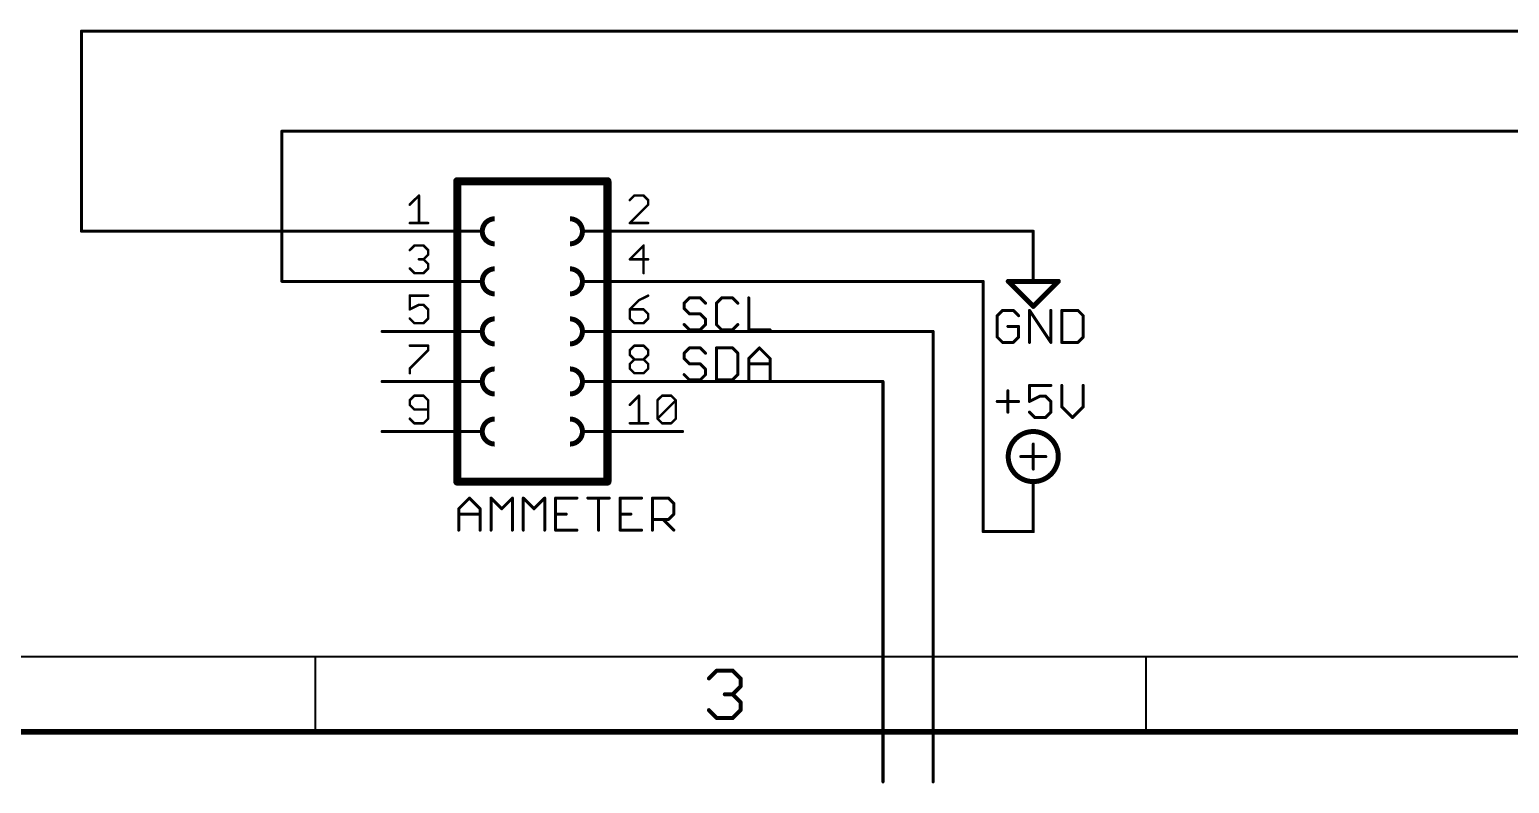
# Model space of a CAD drawing. Extents: x -44 to 217, y -56 to 126.
# Drawn here: x 30.4 to 105.4, y -56 to -17.7 of the extents above; entities that cross this region are included whole.
import ezdxf

# ---------------------------------------------------------------- set-up
doc = ezdxf.new("R2010")
doc.units = 0
for name, color, linetype in [('91', 94, 'CONTINUOUS'), ('94', 14, 'CONTINUOUS'), ('95', 251, 'CONTINUOUS'), ('96', 251, 'CONTINUOUS')]:
    doc.layers.add(name, color=color, linetype=linetype)

msp = doc.modelspace()

# ---------------------------------------------------------------- linework, layer by layer
at = {"layer": '91', "const_width": 0.1524}
for points in [[(205.74, -17.78), (33.02, -17.78)], [(33.02, -17.78), (33.02, -27.94)], [(172.72, -22.86), (43.18, -22.86)], [(43.18, -22.86), (43.18, -30.48)], [(33.02, -27.94), (48.26, -27.94)], [(63.5, -27.94), (81.28, -27.94)], [(43.18, -30.48), (48.26, -30.48)], [(63.5, -30.48), (78.74, -30.48)], [(78.74, -30.48), (78.74, -35.56)], [(63.5, -33.02), (76.2, -33.02)], [(76.2, -33.02), (76.2, -55.88)], [(63.5, -35.56), (73.66, -35.56)], [(73.66, -35.56), (73.66, -38.1)], [(78.74, -35.56), (78.74, -38.1)], [(73.66, -38.1), (73.66, -40.64)], [(78.74, -38.1), (78.74, -43.18)], [(73.66, -40.64), (73.66, -55.88)], [(78.74, -43.18), (81.28, -43.18)]]:
    msp.add_lwpolyline(points, dxfattribs=at)
at = {"layer": '91', "const_width": 0.0762}
for points in [[(33.02, -17.7419, 1), (33.02, -17.8181)], [(33.0581, -17.78, 1), (32.9819, -17.78)], [(43.18, -22.8219, 1), (43.18, -22.8981)], [(43.2181, -22.86, 1), (43.1419, -22.86)], [(33.02, -27.9019, 1), (33.02, -27.9781)], [(32.9819, -27.94, 1), (33.0581, -27.94)], [(48.26, -27.9781, 1), (48.26, -27.9019)], [(63.5, -27.9019, 1), (63.5, -27.9781)], [(81.28, -27.9781, 1), (81.28, -27.9019)], [(43.18, -30.4419, 1), (43.18, -30.5181)], [(43.1419, -30.48, 1), (43.2181, -30.48)], [(48.26, -30.5181, 1), (48.26, -30.4419)], [(63.5, -30.4419, 1), (63.5, -30.5181)], [(78.7781, -30.48, 1), (78.7019, -30.48)], [(78.74, -30.5181, 1), (78.74, -30.4419)], [(63.5, -32.9819, 1), (63.5, -33.0581)], [(76.2381, -33.02, 1), (76.1619, -33.02)], [(76.2, -33.0581, 1), (76.2, -32.9819)], [(63.5, -35.5219, 1), (63.5, -35.5981)], [(73.6981, -35.56, 1), (73.6219, -35.56)], [(73.66, -35.5981, 1), (73.66, -35.5219)], [(78.7781, -35.56, 1), (78.7019, -35.56)], [(78.7019, -35.56, 1), (78.7781, -35.56)], [(73.6981, -38.1, 1), (73.6219, -38.1)], [(73.6219, -38.1, 1), (73.6981, -38.1)], [(78.7781, -38.1, 1), (78.7019, -38.1)], [(78.7019, -38.1, 1), (78.7781, -38.1)], [(73.6981, -40.64, 1), (73.6219, -40.64)], [(73.6219, -40.64, 1), (73.6981, -40.64)], [(78.74, -43.1419, 1), (78.74, -43.2181)], [(78.7019, -43.18, 1), (78.7781, -43.18)], [(81.28, -43.2181, 1), (81.28, -43.1419)], [(73.6219, -55.88, 1), (73.6981, -55.88)], [(76.1619, -55.88, 1), (76.2381, -55.88)]]:
    msp.add_lwpolyline(points, format="xyb", dxfattribs=at)
at = {"layer": '94'}
for points, const_width in [([(59.69, -25.4), (52.07, -25.4)], 0.4064), ([(52.07, -40.64), (52.07, -25.4)], 0.4064), ([(59.69, -25.4), (59.69, -40.64)], 0.4064), ([(48.26, -27.94), (53.34, -27.94)], 0.1524), ([(63.5, -27.94), (58.42, -27.94)], 0.1524), ([(81.28, -27.94), (81.28, -30.48)], 0.1524), ([(48.26, -30.48), (53.34, -30.48)], 0.1524), ([(63.5, -30.48), (58.42, -30.48)], 0.1524), ([(80.01, -30.48), (82.55, -30.48)], 0.254), ([(81.28, -31.75), (80.01, -30.48)], 0.254), ([(82.55, -30.48), (81.28, -31.75)], 0.254), ([(48.26, -33.02), (53.34, -33.02)], 0.1524), ([(63.5, -33.02), (58.42, -33.02)], 0.1524), ([(48.26, -35.56), (53.34, -35.56)], 0.1524), ([(63.5, -35.56), (58.42, -35.56)], 0.1524), ([(48.26, -38.1), (53.34, -38.1)], 0.1524), ([(63.5, -38.1), (58.42, -38.1)], 0.1524), ([(81.28, -40.005), (81.28, -38.735)], 0.1524), ([(80.645, -39.37), (81.915, -39.37)], 0.1524), ([(52.07, -40.64), (59.69, -40.64)], 0.4064), ([(81.28, -43.18), (81.28, -40.64)], 0.1524), ([(-39.37, -49.53), (213.36, -49.53)], 0.1), ([(44.8733, -53.34), (44.8733, -49.53)], 0.1), ([(86.995, -53.34), (86.995, -49.53)], 0.1), ([(64.8341, -50.631), (65.2356, -50.2295)], 0.2032), ([(65.2356, -50.2295), (66.0386, -50.2295)], 0.2032), ([(66.0386, -50.2295), (66.44, -50.631)], 0.2032), ([(66.44, -51.0325), (66.0386, -51.434)], 0.2032), ([(66.44, -50.631), (66.44, -51.0325)], 0.2032), ([(66.0386, -51.434), (65.6371, -51.434)], 0.2032), ([(66.0386, -51.434), (66.44, -51.8355)], 0.2032), ([(66.44, -51.8355), (66.44, -52.2369)], 0.2032), ([(65.2356, -52.6384), (64.8341, -52.2369)], 0.2032), ([(66.44, -52.2369), (66.0386, -52.6384)], 0.2032), ([(-43.18, -53.34), (217.17, -53.34)], 0.3), ([(66.0386, -52.6384), (65.2356, -52.6384)], 0.2032)]:
    msp.add_lwpolyline(points, dxfattribs=dict(at, const_width=const_width))
for points, const_width in [([(52.07, -25.2984, 1), (52.07, -25.5016)], 0.2032), ([(52.1716, -25.4, 1), (51.9684, -25.4)], 0.2032), ([(59.7916, -25.4, 1), (59.5884, -25.4)], 0.2032), ([(59.69, -25.5016, 1), (59.69, -25.2984)], 0.2032), ([(53.975, -27.305, 1), (53.975, -28.575)], 0.254), ([(57.785, -28.575, 1), (57.785, -27.305)], 0.254), ([(48.26, -27.9019, 1), (48.26, -27.9781)], 0.0762), ([(53.34, -27.9781, 1), (53.34, -27.9019)], 0.0762), ([(58.42, -27.9019, 1), (58.42, -27.9781)], 0.0762), ([(63.5, -27.9781, 1), (63.5, -27.9019)], 0.0762), ([(81.3181, -27.94, 1), (81.2419, -27.94)], 0.0762), ([(53.975, -29.845, 1), (53.975, -31.115)], 0.254), ([(57.785, -31.115, 1), (57.785, -29.845)], 0.254), ([(48.26, -30.4419, 1), (48.26, -30.5181)], 0.0762), ([(53.34, -30.5181, 1), (53.34, -30.4419)], 0.0762), ([(58.42, -30.4419, 1), (58.42, -30.5181)], 0.0762), ([(63.5, -30.5181, 1), (63.5, -30.4419)], 0.0762), ([(80.01, -30.4165, 1), (80.01, -30.5435)], 0.127), ([(80.0549, -30.4351, 1), (79.9651, -30.5249)], 0.127), ([(81.2419, -30.48, 1), (81.3181, -30.48)], 0.0762), ([(82.5949, -30.5249, 1), (82.5051, -30.4351)], 0.127), ([(82.55, -30.5435, 1), (82.55, -30.4165)], 0.127), ([(53.975, -32.385, 1), (53.975, -33.655)], 0.254), ([(57.785, -33.655, 1), (57.785, -32.385)], 0.254), ([(81.2351, -31.7051, 1), (81.3249, -31.7949)], 0.127), ([(81.2351, -31.7949, 1), (81.3249, -31.7051)], 0.127), ([(48.26, -32.9819, 1), (48.26, -33.0581)], 0.0762), ([(53.34, -33.0581, 1), (53.34, -32.9819)], 0.0762), ([(58.42, -32.9819, 1), (58.42, -33.0581)], 0.0762), ([(63.5, -33.0581, 1), (63.5, -32.9819)], 0.0762), ([(53.975, -34.925, 1), (53.975, -36.195)], 0.254), ([(57.785, -36.195, 1), (57.785, -34.925)], 0.254), ([(48.26, -35.5219, 1), (48.26, -35.5981)], 0.0762), ([(53.34, -35.5981, 1), (53.34, -35.5219)], 0.0762), ([(58.42, -35.5219, 1), (58.42, -35.5981)], 0.0762), ([(63.5, -35.5981, 1), (63.5, -35.5219)], 0.0762), ([(53.975, -37.465, 1), (53.975, -38.735)], 0.254), ([(57.785, -38.735, 1), (57.785, -37.465)], 0.254), ([(48.26, -38.0619, 1), (48.26, -38.1381)], 0.0762), ([(53.34, -38.1381, 1), (53.34, -38.0619)], 0.0762), ([(58.42, -38.0619, 1), (58.42, -38.1381)], 0.0762), ([(63.5, -38.1381, 1), (63.5, -38.0619)], 0.0762), ([(81.28, -40.64, 1), (81.28, -38.1, 1), (81.28, -40.64)], 0.254), ([(81.3181, -38.735, 1), (81.2419, -38.735)], 0.0762), ([(80.645, -39.3319, 1), (80.645, -39.4081)], 0.0762), ([(81.915, -39.4081, 1), (81.915, -39.3319)], 0.0762), ([(52.07, -40.5384, 1), (52.07, -40.7416)], 0.2032), ([(59.69, -40.7416, 1), (59.69, -40.5384)], 0.2032), ([(81.2419, -40.005, 1), (81.3181, -40.005)], 0.0762), ([(51.9684, -40.64, 1), (52.1716, -40.64)], 0.2032), ([(59.5884, -40.64, 1), (59.7916, -40.64)], 0.2032), ([(81.3181, -40.64, 1), (81.2419, -40.64)], 0.0762), ([(81.2419, -43.18, 1), (81.3181, -43.18)], 0.0762), ([(44.8983, -49.53, 1), (44.8483, -49.53)], 0.05), ([(87.02, -49.53, 1), (86.97, -49.53)], 0.05), ([(65.2356, -50.1787, 1), (65.2356, -50.2803)], 0.1016), ([(65.2715, -50.2655, 1), (65.1997, -50.1936)], 0.1016), ([(66.0745, -50.1936, 1), (66.0026, -50.2655)], 0.1016), ([(66.0386, -50.2803, 1), (66.0386, -50.1787)], 0.1016), ([(64.7982, -50.5951, 1), (64.8701, -50.6669)], 0.1016), ([(66.4908, -50.631, 1), (66.3892, -50.631)], 0.1016), ([(66.3892, -51.0325, 1), (66.4908, -51.0325)], 0.1016), ([(66.4041, -50.6669, 1), (66.476, -50.5951)], 0.1016), ([(66.476, -51.0684, 1), (66.4041, -50.9966)], 0.1016), ([(65.6371, -51.3832, 1), (65.6371, -51.4848)], 0.1016), ([(66.0745, -51.3981, 1), (66.0026, -51.4699)], 0.1016), ([(66.0026, -51.3981, 1), (66.0745, -51.4699)], 0.1016), ([(66.0386, -51.4848, 1), (66.0386, -51.3832)], 0.1016), ([(66.4908, -51.8355, 1), (66.3892, -51.8355)], 0.1016), ([(66.4041, -51.8714, 1), (66.476, -51.7995)], 0.1016), ([(64.8701, -52.201, 1), (64.7982, -52.2728)], 0.1016), ([(66.3892, -52.2369, 1), (66.4908, -52.2369)], 0.1016), ([(66.476, -52.2728, 1), (66.4041, -52.201)], 0.1016), ([(65.2356, -52.5876, 1), (65.2356, -52.6892)], 0.1016), ([(65.1997, -52.6743, 1), (65.2715, -52.6025)], 0.1016), ([(66.0026, -52.6025, 1), (66.0745, -52.6743)], 0.1016), ([(66.0386, -52.6892, 1), (66.0386, -52.5876)], 0.1016), ([(44.8483, -53.34, 1), (44.8983, -53.34)], 0.05), ([(86.97, -53.34, 1), (87.02, -53.34)], 0.05)]:
    msp.add_lwpolyline(points, format="xyb", dxfattribs=dict(at, const_width=const_width))
at = {"layer": '95'}
for points, const_width in [([(49.6634, -26.5888), (50.1295, -26.1227)], 0.127), ([(50.1295, -26.1227), (50.1295, -27.5209)], 0.127), ([(61.0533, -26.1227), (60.8203, -26.3557)], 0.127), ([(61.5194, -26.1227), (61.0533, -26.1227)], 0.127), ([(61.7524, -26.3557), (61.5194, -26.1227)], 0.127), ([(60.8203, -27.5209), (61.7524, -26.5888)], 0.127), ([(61.7524, -26.5888), (61.7524, -26.3557)], 0.127), ([(49.6634, -27.5209), (50.5956, -27.5209)], 0.127), ([(61.7524, -27.5209), (60.8203, -27.5209)], 0.127), ([(49.6634, -28.8957), (49.8965, -28.6627)], 0.127), ([(49.8965, -28.6627), (50.3625, -28.6627)], 0.127), ([(50.3625, -28.6627), (50.5956, -28.8957)], 0.127), ([(50.5956, -29.1288), (50.3625, -29.3618)], 0.127), ([(50.5956, -28.8957), (50.5956, -29.1288)], 0.127), ([(61.5194, -28.6627), (60.8203, -29.3618)], 0.127), ([(61.5194, -30.0609), (61.5194, -28.6627)], 0.127), ([(49.8965, -30.0609), (49.6634, -29.8279)], 0.127), ([(50.3625, -30.0609), (49.8965, -30.0609)], 0.127), ([(50.3625, -29.3618), (50.1295, -29.3618)], 0.127), ([(50.3625, -29.3618), (50.5956, -29.5948)], 0.127), ([(50.5956, -29.8279), (50.3625, -30.0609)], 0.127), ([(50.5956, -29.5948), (50.5956, -29.8279)], 0.127), ([(60.8203, -29.3618), (61.7524, -29.3618)], 0.127), ([(50.5956, -31.2027), (49.6634, -31.2027)], 0.127), ([(49.6634, -31.2027), (49.6634, -31.9018)], 0.127), ([(61.2864, -31.4357), (60.8203, -31.9018)], 0.127), ([(61.7524, -31.2027), (61.2864, -31.4357)], 0.127), ([(63.8474, -31.3168), (63.5762, -31.588)], 0.1524), ([(63.5762, -31.588), (63.5762, -31.8591)], 0.1524), ([(64.3897, -31.3168), (63.8474, -31.3168)], 0.1524), ([(64.6609, -31.588), (64.3897, -31.3168)], 0.1524), ([(65.4845, -31.3168), (65.2134, -31.588)], 0.1524), ([(65.2134, -31.588), (65.2134, -32.6726)], 0.1524), ([(66.0269, -31.3168), (65.4845, -31.3168)], 0.1524), ([(66.298, -31.588), (66.0269, -31.3168)], 0.1524), ([(66.8505, -31.3168), (66.8505, -32.9438)], 0.1524), ([(49.6634, -31.9018), (50.1295, -31.6688)], 0.127), ([(50.1295, -31.6688), (50.3625, -31.6688)], 0.127), ([(50.3625, -31.6688), (50.5956, -31.9018)], 0.127), ([(50.5956, -31.9018), (50.5956, -32.3679)], 0.127), ([(60.8203, -31.9018), (60.8203, -32.3679)], 0.127), ([(61.5194, -31.9018), (60.8203, -31.9018)], 0.127), ([(61.7524, -32.1348), (61.5194, -31.9018)], 0.127), ([(61.7524, -32.3679), (61.7524, -32.1348)], 0.127), ([(63.5762, -31.8591), (63.8474, -32.1303)], 0.1524), ([(63.8474, -32.1303), (64.3897, -32.1303)], 0.1524), ([(64.3897, -32.1303), (64.6609, -32.4015)], 0.1524), ([(49.8965, -32.6009), (49.6634, -32.3679)], 0.127), ([(50.3625, -32.6009), (49.8965, -32.6009)], 0.127), ([(50.5956, -32.3679), (50.3625, -32.6009)], 0.127), ([(60.8203, -32.3679), (61.0533, -32.6009)], 0.127), ([(61.0533, -32.6009), (61.5194, -32.6009)], 0.127), ([(61.5194, -32.6009), (61.7524, -32.3679)], 0.127), ([(63.8474, -32.9438), (63.5762, -32.6726)], 0.1524), ([(64.3897, -32.9438), (63.8474, -32.9438)], 0.1524), ([(64.6609, -32.6726), (64.3897, -32.9438)], 0.1524), ([(64.6609, -32.4015), (64.6609, -32.6726)], 0.1524), ([(65.2134, -32.6726), (65.4845, -32.9438)], 0.1524), ([(65.4845, -32.9438), (66.0269, -32.9438)], 0.1524), ([(66.0269, -32.9438), (66.298, -32.6726)], 0.1524), ([(66.8505, -32.9438), (67.9352, -32.9438)], 0.1524), ([(49.6634, -33.7427), (50.5956, -33.7427)], 0.127), ([(50.5956, -33.7427), (50.5956, -33.9757)], 0.127), ([(60.8203, -33.9757), (61.0533, -33.7427)], 0.127), ([(61.0533, -33.7427), (61.5194, -33.7427)], 0.127), ([(61.5194, -33.7427), (61.7524, -33.9757)], 0.127), ([(50.5956, -33.9757), (49.6634, -34.9079)], 0.127), ([(60.8203, -34.2088), (60.8203, -33.9757)], 0.127), ([(61.0533, -34.4418), (60.8203, -34.2088)], 0.127), ([(60.8203, -34.6748), (61.0533, -34.4418)], 0.127), ([(61.0533, -34.4418), (61.5194, -34.4418)], 0.127), ([(61.7524, -34.2088), (61.5194, -34.4418)], 0.127), ([(61.5194, -34.4418), (61.7524, -34.6748)], 0.127), ([(61.7524, -33.9757), (61.7524, -34.2088)], 0.127), ([(63.8474, -33.8568), (63.5762, -34.128)], 0.1524), ([(63.5762, -34.128), (63.5762, -34.3991)], 0.1524), ([(63.5762, -34.3991), (63.8474, -34.6703)], 0.1524), ([(64.3897, -33.8568), (63.8474, -33.8568)], 0.1524), ([(64.6609, -34.128), (64.3897, -33.8568)], 0.1524), ([(65.2134, -33.8568), (65.2134, -35.4838)], 0.1524), ([(66.0269, -33.8568), (65.2134, -33.8568)], 0.1524), ([(66.298, -34.128), (66.0269, -33.8568)], 0.1524), ([(66.298, -35.2126), (66.298, -34.128)], 0.1524), ([(66.8505, -34.3991), (67.3928, -33.8568)], 0.1524), ([(66.8505, -35.4838), (66.8505, -34.3991)], 0.1524), ([(67.3928, -33.8568), (67.9352, -34.3991)], 0.1524), ([(67.9352, -34.3991), (67.9352, -35.4838)], 0.1524), ([(49.6634, -34.9079), (49.6634, -35.1409)], 0.127), ([(60.8203, -34.9079), (60.8203, -34.6748)], 0.127), ([(61.0533, -35.1409), (60.8203, -34.9079)], 0.127), ([(61.5194, -35.1409), (61.0533, -35.1409)], 0.127), ([(61.7524, -34.9079), (61.5194, -35.1409)], 0.127), ([(61.7524, -34.6748), (61.7524, -34.9079)], 0.127), ([(63.8474, -35.4838), (63.5762, -35.2126)], 0.1524), ([(63.8474, -34.6703), (64.3897, -34.6703)], 0.1524), ([(64.3897, -34.6703), (64.6609, -34.9415)], 0.1524), ([(64.6609, -35.2126), (64.3897, -35.4838)], 0.1524), ([(64.6609, -34.9415), (64.6609, -35.2126)], 0.1524), ([(66.0269, -35.4838), (66.298, -35.2126)], 0.1524), ([(66.8505, -34.6703), (67.9352, -34.6703)], 0.1524), ([(64.3897, -35.4838), (63.8474, -35.4838)], 0.1524), ([(65.2134, -35.4838), (66.0269, -35.4838)], 0.1524), ([(49.8965, -36.2827), (49.6634, -36.5157)], 0.127), ([(49.6634, -36.5157), (49.6634, -36.7488)], 0.127), ([(49.6634, -36.7488), (49.8965, -36.9818)], 0.127), ([(50.3625, -36.2827), (49.8965, -36.2827)], 0.127), ([(50.5956, -36.5157), (50.3625, -36.2827)], 0.127), ([(50.5956, -37.4479), (50.5956, -36.5157)], 0.127), ([(60.8203, -36.7488), (61.2864, -36.2827)], 0.127), ([(61.2864, -36.2827), (61.2864, -37.6809)], 0.127), ([(62.2236, -36.5157), (62.4566, -36.2827)], 0.127), ([(62.2236, -37.4479), (62.2236, -36.5157)], 0.127), ([(62.2236, -37.4479), (63.1557, -36.5157)], 0.127), ([(62.4566, -36.2827), (62.9227, -36.2827)], 0.127), ([(62.9227, -36.2827), (63.1557, -36.5157)], 0.127), ([(63.1557, -36.5157), (63.1557, -37.4479)], 0.127), ([(49.6634, -37.4479), (49.8965, -37.6809)], 0.127), ([(49.8965, -36.9818), (50.5956, -36.9818)], 0.127), ([(50.3625, -37.6809), (50.5956, -37.4479)], 0.127), ([(62.4566, -37.6809), (62.2236, -37.4479)], 0.127), ([(63.1557, -37.4479), (62.9227, -37.6809)], 0.127), ([(49.8965, -37.6809), (50.3625, -37.6809)], 0.127), ([(60.8203, -37.6809), (61.7524, -37.6809)], 0.127), ([(62.9227, -37.6809), (62.4566, -37.6809)], 0.127), ([(52.1462, -42.0191), (52.6885, -41.4768)], 0.1524), ([(52.1462, -43.1038), (52.1462, -42.0191)], 0.1524), ([(52.6885, -41.4768), (53.2309, -42.0191)], 0.1524), ([(53.2309, -42.0191), (53.2309, -43.1038)], 0.1524), ([(53.7834, -43.1038), (53.7834, -41.4768)], 0.1524), ([(53.7834, -41.4768), (54.3257, -42.0191)], 0.1524), ([(54.3257, -42.0191), (54.868, -41.4768)], 0.1524), ([(54.868, -41.4768), (54.868, -43.1038)], 0.1524), ([(55.4205, -43.1038), (55.4205, -41.4768)], 0.1524), ([(55.4205, -41.4768), (55.9628, -42.0191)], 0.1524), ([(55.9628, -42.0191), (56.5052, -41.4768)], 0.1524), ([(56.5052, -41.4768), (56.5052, -43.1038)], 0.1524), ([(58.1423, -41.4768), (57.0577, -41.4768)], 0.1524), ([(57.0577, -41.4768), (57.0577, -43.1038)], 0.1524), ([(58.6948, -41.4768), (59.7795, -41.4768)], 0.1524), ([(59.2372, -43.1038), (59.2372, -41.4768)], 0.1524), ([(61.4166, -41.4768), (60.332, -41.4768)], 0.1524), ([(60.332, -41.4768), (60.332, -43.1038)], 0.1524), ([(61.9691, -43.1038), (61.9691, -41.4768)], 0.1524), ([(61.9691, -41.4768), (62.7826, -41.4768)], 0.1524), ([(62.7826, -41.4768), (63.0538, -41.748)], 0.1524), ([(63.0538, -41.748), (63.0538, -42.2903)], 0.1524), ([(52.1462, -42.2903), (53.2309, -42.2903)], 0.1524), ([(57.0577, -42.2903), (57.6, -42.2903)], 0.1524), ([(60.332, -42.2903), (60.8743, -42.2903)], 0.1524), ([(62.7826, -42.5615), (61.9691, -42.5615)], 0.1524), ([(62.5115, -42.5615), (63.0538, -43.1038)], 0.1524), ([(63.0538, -42.2903), (62.7826, -42.5615)], 0.1524), ([(57.0577, -43.1038), (58.1423, -43.1038)], 0.1524), ([(60.332, -43.1038), (61.4166, -43.1038)], 0.1524)]:
    msp.add_lwpolyline(points, dxfattribs=dict(at, const_width=const_width))
for points, const_width in [([(50.1612, -26.1227, 1), (50.0977, -26.1227)], 0.0635), ([(50.1519, -26.1452, 1), (50.107, -26.1003)], 0.0635), ([(61.0533, -26.091, 1), (61.0533, -26.1545)], 0.0635), ([(61.0758, -26.1452, 1), (61.0309, -26.1003)], 0.0635), ([(61.5418, -26.1003, 1), (61.4969, -26.1452)], 0.0635), ([(61.5194, -26.1545, 1), (61.5194, -26.091)], 0.0635), ([(49.641, -26.5663, 1), (49.6859, -26.6112)], 0.0635), ([(60.7978, -26.3333, 1), (60.8428, -26.3782)], 0.0635), ([(61.7842, -26.3557, 1), (61.7207, -26.3557)], 0.0635), ([(61.7207, -26.5888, 1), (61.7842, -26.5888)], 0.0635), ([(61.73, -26.3782, 1), (61.7749, -26.3333)], 0.0635), ([(61.7749, -26.6112, 1), (61.73, -26.5663)], 0.0635), ([(49.6634, -27.4892, 1), (49.6634, -27.5526)], 0.0635), ([(50.0977, -27.5209, 1), (50.1612, -27.5209)], 0.0635), ([(50.5956, -27.5526, 1), (50.5956, -27.4892)], 0.0635), ([(60.7978, -27.4984, 1), (60.8428, -27.5434)], 0.0635), ([(60.8203, -27.4892, 1), (60.8203, -27.5526)], 0.0635), ([(61.7524, -27.5526, 1), (61.7524, -27.4892)], 0.0635), ([(49.641, -28.8733, 1), (49.6859, -28.9182)], 0.0635), ([(49.8965, -28.631, 1), (49.8965, -28.6945)], 0.0635), ([(49.9189, -28.6852, 1), (49.874, -28.6403)], 0.0635), ([(50.385, -28.6403, 1), (50.3401, -28.6852)], 0.0635), ([(50.3625, -28.6945, 1), (50.3625, -28.631)], 0.0635), ([(50.6273, -28.8957, 1), (50.5638, -28.8957)], 0.0635), ([(50.5638, -29.1288, 1), (50.6273, -29.1288)], 0.0635), ([(50.5731, -28.9182, 1), (50.618, -28.8733)], 0.0635), ([(50.618, -29.1512, 1), (50.5731, -29.1063)], 0.0635), ([(61.5511, -28.6627, 1), (61.4876, -28.6627)], 0.0635), ([(61.5418, -28.6852, 1), (61.4969, -28.6403)], 0.0635), ([(49.6859, -29.8054, 1), (49.641, -29.8503)], 0.0635), ([(49.8965, -30.0292, 1), (49.8965, -30.0926)], 0.0635), ([(49.874, -30.0834, 1), (49.9189, -30.0384)], 0.0635), ([(50.1295, -29.3301, 1), (50.1295, -29.3936)], 0.0635), ([(50.3401, -30.0384, 1), (50.385, -30.0834)], 0.0635), ([(50.385, -29.3394, 1), (50.3401, -29.3843)], 0.0635), ([(50.3401, -29.3394, 1), (50.385, -29.3843)], 0.0635), ([(50.3625, -29.3936, 1), (50.3625, -29.3301)], 0.0635), ([(50.3625, -30.0926, 1), (50.3625, -30.0292)], 0.0635), ([(50.6273, -29.5948, 1), (50.5638, -29.5948)], 0.0635), ([(50.5638, -29.8279, 1), (50.6273, -29.8279)], 0.0635), ([(50.5731, -29.6173, 1), (50.618, -29.5724)], 0.0635), ([(50.618, -29.8503, 1), (50.5731, -29.8054)], 0.0635), ([(60.8203, -29.3301, 1), (60.8203, -29.3936)], 0.0635), ([(60.7978, -29.3394, 1), (60.8428, -29.3843)], 0.0635), ([(61.7524, -29.3936, 1), (61.7524, -29.3301)], 0.0635), ([(61.4876, -30.0609, 1), (61.5511, -30.0609)], 0.0635), ([(49.6952, -31.2027, 1), (49.6317, -31.2027)], 0.0635), ([(49.6634, -31.171, 1), (49.6634, -31.2345)], 0.0635), ([(50.5956, -31.2345, 1), (50.5956, -31.171)], 0.0635), ([(61.2722, -31.4073, 1), (61.3006, -31.4641)], 0.0635), ([(61.3088, -31.4582, 1), (61.2639, -31.4133)], 0.0635), ([(61.7666, -31.2311, 1), (61.7382, -31.1743)], 0.0635), ([(63.6143, -31.588, 1), (63.5381, -31.588)], 0.0762), ([(63.8474, -31.2787, 1), (63.8474, -31.3549)], 0.0762), ([(63.8743, -31.3438, 1), (63.8204, -31.2899)], 0.0762), ([(64.4166, -31.2899, 1), (64.3628, -31.3438)], 0.0762), ([(64.3897, -31.3549, 1), (64.3897, -31.2787)], 0.0762), ([(65.2515, -31.588, 1), (65.1753, -31.588)], 0.0762), ([(65.4845, -31.2787, 1), (65.4845, -31.3549)], 0.0762), ([(65.5115, -31.3438, 1), (65.4576, -31.2899)], 0.0762), ([(66.0538, -31.2899, 1), (65.9999, -31.3438)], 0.0762), ([(66.0269, -31.3549, 1), (66.0269, -31.2787)], 0.0762), ([(66.8886, -31.3168, 1), (66.8124, -31.3168)], 0.0762), ([(49.6492, -31.8734, 1), (49.6776, -31.9302)], 0.0635), ([(49.6317, -31.9018, 1), (49.6952, -31.9018)], 0.0635), ([(50.1295, -31.637, 1), (50.1295, -31.7005)], 0.0635), ([(50.1437, -31.6972, 1), (50.1153, -31.6404)], 0.0635), ([(50.385, -31.6463, 1), (50.3401, -31.6912)], 0.0635), ([(50.3625, -31.7005, 1), (50.3625, -31.637)], 0.0635), ([(50.6273, -31.9018, 1), (50.5638, -31.9018)], 0.0635), ([(50.5731, -31.9243, 1), (50.618, -31.8794)], 0.0635), ([(60.8203, -31.8701, 1), (60.8203, -31.9336)], 0.0635), ([(60.7978, -31.8794, 1), (60.8428, -31.9243)], 0.0635), ([(60.8521, -31.9018, 1), (60.7886, -31.9018)], 0.0635), ([(61.5418, -31.8794, 1), (61.4969, -31.9243)], 0.0635), ([(61.5194, -31.9336, 1), (61.5194, -31.8701)], 0.0635), ([(61.7842, -32.1348, 1), (61.7207, -32.1348)], 0.0635), ([(61.73, -32.1573, 1), (61.7749, -32.1124)], 0.0635), ([(63.5493, -31.561, 1), (63.6031, -31.6149)], 0.0762), ([(63.6031, -31.8322, 1), (63.5493, -31.8861)], 0.0762), ([(63.5381, -31.8591, 1), (63.6143, -31.8591)], 0.0762), ([(63.8474, -32.0922, 1), (63.8474, -32.1684)], 0.0762), ([(63.8204, -32.1572, 1), (63.8743, -32.1034)], 0.0762), ([(64.4166, -32.1034, 1), (64.3628, -32.1572)], 0.0762), ([(64.3897, -32.1684, 1), (64.3897, -32.0922)], 0.0762), ([(64.6339, -31.6149, 1), (64.6878, -31.561)], 0.0762), ([(65.1864, -31.561, 1), (65.2403, -31.6149)], 0.0762), ([(66.2711, -31.6149, 1), (66.325, -31.561)], 0.0762), ([(49.6859, -32.3454, 1), (49.641, -32.3903)], 0.0635), ([(49.8965, -32.5692, 1), (49.8965, -32.6327)], 0.0635), ([(49.874, -32.6234, 1), (49.9189, -32.5784)], 0.0635), ([(50.3401, -32.5784, 1), (50.385, -32.6234)], 0.0635), ([(50.3625, -32.6327, 1), (50.3625, -32.5692)], 0.0635), ([(50.5638, -32.3679, 1), (50.6273, -32.3679)], 0.0635), ([(50.618, -32.3903, 1), (50.5731, -32.3454)], 0.0635), ([(60.8428, -32.3454, 1), (60.7978, -32.3903)], 0.0635), ([(60.7886, -32.3679, 1), (60.8521, -32.3679)], 0.0635), ([(61.0533, -32.5692, 1), (61.0533, -32.6327)], 0.0635), ([(61.0309, -32.6234, 1), (61.0758, -32.5784)], 0.0635), ([(61.4969, -32.5784, 1), (61.5418, -32.6234)], 0.0635), ([(61.5194, -32.6327, 1), (61.5194, -32.5692)], 0.0635), ([(61.7207, -32.3679, 1), (61.7842, -32.3679)], 0.0635), ([(61.7749, -32.3903, 1), (61.73, -32.3454)], 0.0635), ([(63.6031, -32.6457, 1), (63.5493, -32.6996)], 0.0762), ([(63.8474, -32.9057, 1), (63.8474, -32.9819)], 0.0762), ([(63.8204, -32.9707, 1), (63.8743, -32.9169)], 0.0762), ([(64.3628, -32.9169, 1), (64.4166, -32.9707)], 0.0762), ([(64.3897, -32.9819, 1), (64.3897, -32.9057)], 0.0762), ([(64.699, -32.4015, 1), (64.6228, -32.4015)], 0.0762), ([(64.6228, -32.6726, 1), (64.699, -32.6726)], 0.0762), ([(64.6339, -32.4284, 1), (64.6878, -32.3745)], 0.0762), ([(64.6878, -32.6996, 1), (64.6339, -32.6457)], 0.0762), ([(65.2403, -32.6457, 1), (65.1864, -32.6996)], 0.0762), ([(65.1753, -32.6726, 1), (65.2515, -32.6726)], 0.0762), ([(65.4845, -32.9057, 1), (65.4845, -32.9819)], 0.0762), ([(65.4576, -32.9707, 1), (65.5115, -32.9169)], 0.0762), ([(65.9999, -32.9169, 1), (66.0538, -32.9707)], 0.0762), ([(66.0269, -32.9819, 1), (66.0269, -32.9057)], 0.0762), ([(66.325, -32.6996, 1), (66.2711, -32.6457)], 0.0762), ([(66.8505, -32.9057, 1), (66.8505, -32.9819)], 0.0762), ([(66.8124, -32.9438, 1), (66.8886, -32.9438)], 0.0762), ([(67.9352, -32.9819, 1), (67.9352, -32.9057)], 0.0762), ([(49.6634, -33.711, 1), (49.6634, -33.7745)], 0.0635), ([(50.6273, -33.7427, 1), (50.5638, -33.7427)], 0.0635), ([(50.5956, -33.7745, 1), (50.5956, -33.711)], 0.0635), ([(61.0533, -33.711, 1), (61.0533, -33.7745)], 0.0635), ([(61.0758, -33.7652, 1), (61.0309, -33.7203)], 0.0635), ([(61.5418, -33.7203, 1), (61.4969, -33.7652)], 0.0635), ([(61.5194, -33.7745, 1), (61.5194, -33.711)], 0.0635), ([(50.5638, -33.9757, 1), (50.6273, -33.9757)], 0.0635), ([(50.618, -33.9982, 1), (50.5731, -33.9533)], 0.0635), ([(60.7978, -33.9533, 1), (60.8428, -33.9982)], 0.0635), ([(60.8428, -34.1863, 1), (60.7978, -34.2312)], 0.0635), ([(60.8521, -33.9757, 1), (60.7886, -33.9757)], 0.0635), ([(60.7886, -34.2088, 1), (60.8521, -34.2088)], 0.0635), ([(61.0533, -34.4101, 1), (61.0533, -34.4736)], 0.0635), ([(61.0758, -34.4643, 1), (61.0309, -34.4194)], 0.0635), ([(61.0309, -34.4643, 1), (61.0758, -34.4194)], 0.0635), ([(61.5418, -34.4194, 1), (61.4969, -34.4643)], 0.0635), ([(61.4969, -34.4194, 1), (61.5418, -34.4643)], 0.0635), ([(61.5194, -34.4736, 1), (61.5194, -34.4101)], 0.0635), ([(61.7842, -33.9757, 1), (61.7207, -33.9757)], 0.0635), ([(61.7207, -34.2088, 1), (61.7842, -34.2088)], 0.0635), ([(61.73, -33.9982, 1), (61.7749, -33.9533)], 0.0635), ([(61.7749, -34.2312, 1), (61.73, -34.1863)], 0.0635), ([(63.6143, -34.128, 1), (63.5381, -34.128)], 0.0762), ([(63.5493, -34.101, 1), (63.6031, -34.1549)], 0.0762), ([(63.6031, -34.3722, 1), (63.5493, -34.4261)], 0.0762), ([(63.5381, -34.3991, 1), (63.6143, -34.3991)], 0.0762), ([(63.8474, -33.8187, 1), (63.8474, -33.8949)], 0.0762), ([(63.8743, -33.8838, 1), (63.8204, -33.8299)], 0.0762), ([(64.4166, -33.8299, 1), (64.3628, -33.8838)], 0.0762), ([(64.3897, -33.8949, 1), (64.3897, -33.8187)], 0.0762), ([(64.6339, -34.1549, 1), (64.6878, -34.101)], 0.0762), ([(65.2515, -33.8568, 1), (65.1753, -33.8568)], 0.0762), ([(65.2134, -33.8187, 1), (65.2134, -33.8949)], 0.0762), ([(66.0538, -33.8299, 1), (65.9999, -33.8838)], 0.0762), ([(66.0269, -33.8949, 1), (66.0269, -33.8187)], 0.0762), ([(66.3361, -34.128, 1), (66.2599, -34.128)], 0.0762), ([(66.2711, -34.1549, 1), (66.325, -34.101)], 0.0762), ([(66.8886, -34.3991, 1), (66.8124, -34.3991)], 0.0762), ([(66.8236, -34.3722, 1), (66.8775, -34.4261)], 0.0762), ([(67.4198, -33.8299, 1), (67.3659, -33.8838)], 0.0762), ([(67.4198, -33.8838, 1), (67.3659, -33.8299)], 0.0762), ([(67.9733, -34.3991, 1), (67.8971, -34.3991)], 0.0762), ([(67.9082, -34.4261, 1), (67.9621, -34.3722)], 0.0762), ([(49.6952, -34.9079, 1), (49.6317, -34.9079)], 0.0635), ([(49.6317, -35.1409, 1), (49.6952, -35.1409)], 0.0635), ([(49.641, -34.8854, 1), (49.6859, -34.9303)], 0.0635), ([(60.7978, -34.6524, 1), (60.8428, -34.6973)], 0.0635), ([(60.8428, -34.8854, 1), (60.7978, -34.9303)], 0.0635), ([(60.8521, -34.6748, 1), (60.7886, -34.6748)], 0.0635), ([(60.7886, -34.9079, 1), (60.8521, -34.9079)], 0.0635), ([(61.0533, -35.1091, 1), (61.0533, -35.1727)], 0.0635), ([(61.0309, -35.1634, 1), (61.0758, -35.1184)], 0.0635), ([(61.4969, -35.1184, 1), (61.5418, -35.1634)], 0.0635), ([(61.5194, -35.1727, 1), (61.5194, -35.1091)], 0.0635), ([(61.7842, -34.6748, 1), (61.7207, -34.6748)], 0.0635), ([(61.7207, -34.9079, 1), (61.7842, -34.9079)], 0.0635), ([(61.73, -34.6973, 1), (61.7749, -34.6524)], 0.0635), ([(61.7749, -34.9303, 1), (61.73, -34.8854)], 0.0635), ([(63.6031, -35.1857, 1), (63.5493, -35.2396)], 0.0762), ([(63.8474, -34.6322, 1), (63.8474, -34.7084)], 0.0762), ([(63.8204, -34.6972, 1), (63.8743, -34.6434)], 0.0762), ([(64.4166, -34.6434, 1), (64.3628, -34.6972)], 0.0762), ([(64.3897, -34.7084, 1), (64.3897, -34.6322)], 0.0762), ([(64.699, -34.9415, 1), (64.6228, -34.9415)], 0.0762), ([(64.6228, -35.2126, 1), (64.699, -35.2126)], 0.0762), ([(64.6339, -34.9684, 1), (64.6878, -34.9145)], 0.0762), ([(64.6878, -35.2396, 1), (64.6339, -35.1857)], 0.0762), ([(66.2599, -35.2126, 1), (66.3361, -35.2126)], 0.0762), ([(66.325, -35.2396, 1), (66.2711, -35.1857)], 0.0762), ([(66.8505, -34.6322, 1), (66.8505, -34.7084)], 0.0762), ([(67.9352, -34.7084, 1), (67.9352, -34.6322)], 0.0762), ([(63.8474, -35.4457, 1), (63.8474, -35.5219)], 0.0762), ([(63.8204, -35.5107, 1), (63.8743, -35.4569)], 0.0762), ([(64.3628, -35.4569, 1), (64.4166, -35.5107)], 0.0762), ([(64.3897, -35.5219, 1), (64.3897, -35.4457)], 0.0762), ([(65.2134, -35.4457, 1), (65.2134, -35.5219)], 0.0762), ([(65.1753, -35.4838, 1), (65.2515, -35.4838)], 0.0762), ([(65.9999, -35.4569, 1), (66.0538, -35.5107)], 0.0762), ([(66.0269, -35.5219, 1), (66.0269, -35.4457)], 0.0762), ([(66.8124, -35.4838, 1), (66.8886, -35.4838)], 0.0762), ([(67.8971, -35.4838, 1), (67.9733, -35.4838)], 0.0762), ([(49.6952, -36.5157, 1), (49.6317, -36.5157)], 0.0635), ([(49.6317, -36.7488, 1), (49.6952, -36.7488)], 0.0635), ([(49.641, -36.4933, 1), (49.6859, -36.5382)], 0.0635), ([(49.6859, -36.7263, 1), (49.641, -36.7712)], 0.0635), ([(49.8965, -36.251, 1), (49.8965, -36.3145)], 0.0635), ([(49.9189, -36.3052, 1), (49.874, -36.2603)], 0.0635), ([(50.385, -36.2603, 1), (50.3401, -36.3052)], 0.0635), ([(50.3625, -36.3145, 1), (50.3625, -36.251)], 0.0635), ([(50.6273, -36.5157, 1), (50.5638, -36.5157)], 0.0635), ([(50.5731, -36.5382, 1), (50.618, -36.4933)], 0.0635), ([(60.7978, -36.7263, 1), (60.8428, -36.7712)], 0.0635), ([(61.3181, -36.2827, 1), (61.2546, -36.2827)], 0.0635), ([(61.3088, -36.3052, 1), (61.2639, -36.2603)], 0.0635), ([(62.2553, -36.5157, 1), (62.1918, -36.5157)], 0.0635), ([(62.2011, -36.4933, 1), (62.246, -36.5382)], 0.0635), ([(62.4566, -36.251, 1), (62.4566, -36.3145)], 0.0635), ([(62.4791, -36.3052, 1), (62.4342, -36.2603)], 0.0635), ([(62.9451, -36.2603, 1), (62.9002, -36.3052)], 0.0635), ([(62.9227, -36.3145, 1), (62.9227, -36.251)], 0.0635), ([(63.1875, -36.5157, 1), (63.124, -36.5157)], 0.0635), ([(63.1782, -36.5382, 1), (63.1333, -36.4933)], 0.0635), ([(63.1333, -36.5382, 1), (63.1782, -36.4933)], 0.0635), ([(49.6859, -37.4254, 1), (49.641, -37.4703)], 0.0635), ([(49.8965, -36.9501, 1), (49.8965, -37.0136)], 0.0635), ([(49.874, -37.0043, 1), (49.9189, -36.9594)], 0.0635), ([(50.5638, -37.4479, 1), (50.6273, -37.4479)], 0.0635), ([(50.618, -37.4703, 1), (50.5731, -37.4254)], 0.0635), ([(50.5956, -37.0136, 1), (50.5956, -36.9501)], 0.0635), ([(62.1918, -37.4479, 1), (62.2553, -37.4479)], 0.0635), ([(62.246, -37.4254, 1), (62.2011, -37.4703)], 0.0635), ([(62.2011, -37.4254, 1), (62.246, -37.4703)], 0.0635), ([(63.124, -37.4479, 1), (63.1875, -37.4479)], 0.0635), ([(63.1782, -37.4703, 1), (63.1333, -37.4254)], 0.0635), ([(49.8965, -37.6491, 1), (49.8965, -37.7127)], 0.0635), ([(49.874, -37.7034, 1), (49.9189, -37.6584)], 0.0635), ([(50.3401, -37.6584, 1), (50.385, -37.7034)], 0.0635), ([(50.3625, -37.7127, 1), (50.3625, -37.6491)], 0.0635), ([(60.8203, -37.6491, 1), (60.8203, -37.7127)], 0.0635), ([(61.2546, -37.6809, 1), (61.3181, -37.6809)], 0.0635), ([(61.7524, -37.7127, 1), (61.7524, -37.6491)], 0.0635), ([(62.4566, -37.6491, 1), (62.4566, -37.7127)], 0.0635), ([(62.4342, -37.7034, 1), (62.4791, -37.6584)], 0.0635), ([(62.9002, -37.6584, 1), (62.9451, -37.7034)], 0.0635), ([(62.9227, -37.7127, 1), (62.9227, -37.6491)], 0.0635), ([(52.1843, -42.0191, 1), (52.1081, -42.0191)], 0.0762), ([(52.1193, -41.9922, 1), (52.1731, -42.0461)], 0.0762), ([(52.7155, -41.4499, 1), (52.6616, -41.5038)], 0.0762), ([(52.7155, -41.5038, 1), (52.6616, -41.4499)], 0.0762), ([(53.269, -42.0191, 1), (53.1928, -42.0191)], 0.0762), ([(53.2039, -42.0461, 1), (53.2578, -41.9922)], 0.0762), ([(53.8103, -41.4499, 1), (53.7564, -41.5038)], 0.0762), ([(53.8215, -41.4768, 1), (53.7453, -41.4768)], 0.0762), ([(54.2987, -41.9922, 1), (54.3526, -42.0461)], 0.0762), ([(54.2987, -42.0461, 1), (54.3526, -41.9922)], 0.0762), ([(54.9061, -41.4768, 1), (54.8299, -41.4768)], 0.0762), ([(54.895, -41.5038, 1), (54.8411, -41.4499)], 0.0762), ([(55.4586, -41.4768, 1), (55.3824, -41.4768)], 0.0762), ([(55.4475, -41.4499, 1), (55.3936, -41.5038)], 0.0762), ([(55.9359, -41.9922, 1), (55.9898, -42.0461)], 0.0762), ([(55.9359, -42.0461, 1), (55.9898, -41.9922)], 0.0762), ([(56.5433, -41.4768, 1), (56.4671, -41.4768)], 0.0762), ([(56.5321, -41.5038, 1), (56.4782, -41.4499)], 0.0762), ([(57.0577, -41.4387, 1), (57.0577, -41.5149)], 0.0762), ([(57.0958, -41.4768, 1), (57.0196, -41.4768)], 0.0762), ([(58.1423, -41.5149, 1), (58.1423, -41.4387)], 0.0762), ([(58.6948, -41.4387, 1), (58.6948, -41.5149)], 0.0762), ([(59.2753, -41.4768, 1), (59.1991, -41.4768)], 0.0762), ([(59.7795, -41.5149, 1), (59.7795, -41.4387)], 0.0762), ([(60.332, -41.4387, 1), (60.332, -41.5149)], 0.0762), ([(60.3701, -41.4768, 1), (60.2939, -41.4768)], 0.0762), ([(61.4166, -41.5149, 1), (61.4166, -41.4387)], 0.0762), ([(62.0072, -41.4768, 1), (61.931, -41.4768)], 0.0762), ([(61.9691, -41.4387, 1), (61.9691, -41.5149)], 0.0762), ([(62.8096, -41.4499, 1), (62.7557, -41.5038)], 0.0762), ([(62.7826, -41.5149, 1), (62.7826, -41.4387)], 0.0762), ([(63.0919, -41.748, 1), (63.0157, -41.748)], 0.0762), ([(63.0269, -41.7749, 1), (63.0807, -41.721)], 0.0762), ([(52.1462, -42.2522, 1), (52.1462, -42.3284)], 0.0762), ([(53.2309, -42.3284, 1), (53.2309, -42.2522)], 0.0762), ([(57.0577, -42.2522, 1), (57.0577, -42.3284)], 0.0762), ([(57.6, -42.3284, 1), (57.6, -42.2522)], 0.0762), ([(60.332, -42.2522, 1), (60.332, -42.3284)], 0.0762), ([(60.8743, -42.3284, 1), (60.8743, -42.2522)], 0.0762), ([(61.9691, -42.5234, 1), (61.9691, -42.5996)], 0.0762), ([(62.5384, -42.5345, 1), (62.4845, -42.5884)], 0.0762), ([(62.7557, -42.5345, 1), (62.8096, -42.5884)], 0.0762), ([(62.7826, -42.5996, 1), (62.7826, -42.5234)], 0.0762), ([(63.0157, -42.2903, 1), (63.0919, -42.2903)], 0.0762), ([(63.0807, -42.3172, 1), (63.0269, -42.2634)], 0.0762), ([(52.1081, -43.1038, 1), (52.1843, -43.1038)], 0.0762), ([(53.1928, -43.1038, 1), (53.269, -43.1038)], 0.0762), ([(53.7453, -43.1038, 1), (53.8215, -43.1038)], 0.0762), ([(54.8299, -43.1038, 1), (54.9061, -43.1038)], 0.0762), ([(55.3824, -43.1038, 1), (55.4586, -43.1038)], 0.0762), ([(56.4671, -43.1038, 1), (56.5433, -43.1038)], 0.0762), ([(57.0577, -43.0657, 1), (57.0577, -43.1419)], 0.0762), ([(57.0196, -43.1038, 1), (57.0958, -43.1038)], 0.0762), ([(58.1423, -43.1419, 1), (58.1423, -43.0657)], 0.0762), ([(59.1991, -43.1038, 1), (59.2753, -43.1038)], 0.0762), ([(60.332, -43.0657, 1), (60.332, -43.1419)], 0.0762), ([(60.2939, -43.1038, 1), (60.3701, -43.1038)], 0.0762), ([(61.4166, -43.1419, 1), (61.4166, -43.0657)], 0.0762), ([(61.931, -43.1038, 1), (62.0072, -43.1038)], 0.0762), ([(63.0269, -43.1307, 1), (63.0807, -43.0769)], 0.0762)]:
    msp.add_lwpolyline(points, format="xyb", dxfattribs=dict(at, const_width=const_width))
at = {"layer": '96', "const_width": 0.1524}
for points in [[(79.7224, -31.9518), (79.4512, -32.223)], [(79.4512, -32.223), (79.4512, -33.3076)], [(80.2647, -31.9518), (79.7224, -31.9518)], [(80.5359, -32.223), (80.2647, -31.9518)], [(81.0884, -33.5788), (81.0884, -31.9518)], [(81.0884, -31.9518), (82.173, -33.5788)], [(82.173, -33.5788), (82.173, -31.9518)], [(82.7255, -31.9518), (82.7255, -33.5788)], [(83.539, -31.9518), (82.7255, -31.9518)], [(83.8102, -32.223), (83.539, -31.9518)], [(83.8102, -33.3076), (83.8102, -32.223)], [(80.5359, -32.7653), (79.9935, -32.7653)], [(80.5359, -33.3076), (80.5359, -32.7653)], [(79.4512, -33.3076), (79.7224, -33.5788)], [(79.7224, -33.5788), (80.2647, -33.5788)], [(80.2647, -33.5788), (80.5359, -33.3076)], [(82.7255, -33.5788), (83.539, -33.5788)], [(83.539, -33.5788), (83.8102, -33.3076)], [(79.9935, -36.033), (79.9935, -37.1176)], [(82.173, -35.7618), (81.0884, -35.7618)], [(81.0884, -35.7618), (81.0884, -36.5753)], [(82.7255, -35.7618), (82.7255, -36.8465)], [(83.8102, -36.8465), (83.8102, -35.7618)], [(79.4512, -36.5753), (80.5359, -36.5753)], [(81.0884, -36.5753), (81.6307, -36.3041)], [(81.6307, -36.3041), (81.9019, -36.3041)], [(81.9019, -36.3041), (82.173, -36.5753)], [(82.173, -36.5753), (82.173, -37.1176)], [(81.3595, -37.3888), (81.0884, -37.1176)], [(81.9019, -37.3888), (81.3595, -37.3888)], [(82.173, -37.1176), (81.9019, -37.3888)], [(82.7255, -36.8465), (83.2678, -37.3888)], [(83.2678, -37.3888), (83.8102, -36.8465)]]:
    msp.add_lwpolyline(points, dxfattribs=at)
at = {"layer": '96', "const_width": 0.0762}
for points in [[(79.4893, -32.223, 1), (79.4131, -32.223)], [(79.4243, -32.196, 1), (79.4781, -32.2499)], [(79.7224, -31.9137, 1), (79.7224, -31.9899)], [(79.7493, -31.9788, 1), (79.6954, -31.9249)], [(80.2916, -31.9249, 1), (80.2378, -31.9788)], [(80.2647, -31.9899, 1), (80.2647, -31.9137)], [(80.5089, -32.2499, 1), (80.5628, -32.196)], [(81.1265, -31.9518, 1), (81.0503, -31.9518)], [(81.1201, -31.9307, 1), (81.0567, -31.9729)], [(82.2111, -31.9518, 1), (82.1349, -31.9518)], [(82.7636, -31.9518, 1), (82.6874, -31.9518)], [(82.7255, -31.9137, 1), (82.7255, -31.9899)], [(83.5659, -31.9249, 1), (83.5121, -31.9788)], [(83.539, -31.9899, 1), (83.539, -31.9137)], [(83.8483, -32.223, 1), (83.7721, -32.223)], [(83.7832, -32.2499, 1), (83.8371, -32.196)], [(79.9935, -32.7272, 1), (79.9935, -32.8034)], [(80.574, -32.7653, 1), (80.4978, -32.7653)], [(80.5359, -32.8034, 1), (80.5359, -32.7272)], [(79.4781, -33.2807, 1), (79.4243, -33.3346)], [(79.4131, -33.3076, 1), (79.4893, -33.3076)], [(79.7224, -33.5407, 1), (79.7224, -33.6169)], [(79.6954, -33.6057, 1), (79.7493, -33.5519)], [(80.2378, -33.5519, 1), (80.2916, -33.6057)], [(80.2647, -33.6169, 1), (80.2647, -33.5407)], [(80.4978, -33.3076, 1), (80.574, -33.3076)], [(80.5628, -33.3346, 1), (80.5089, -33.2807)], [(81.0503, -33.5788, 1), (81.1265, -33.5788)], [(82.1349, -33.5788, 1), (82.2111, -33.5788)], [(82.1413, -33.5999, 1), (82.2047, -33.5577)], [(82.7255, -33.5407, 1), (82.7255, -33.6169)], [(82.6874, -33.5788, 1), (82.7636, -33.5788)], [(83.5121, -33.5519, 1), (83.5659, -33.6057)], [(83.539, -33.6169, 1), (83.539, -33.5407)], [(83.7721, -33.3076, 1), (83.8483, -33.3076)], [(83.8371, -33.3346, 1), (83.7832, -33.2807)], [(80.0316, -36.033, 1), (79.9554, -36.033)], [(81.0884, -35.7237, 1), (81.0884, -35.7999)], [(81.1265, -35.7618, 1), (81.0503, -35.7618)], [(82.173, -35.7999, 1), (82.173, -35.7237)], [(82.7636, -35.7618, 1), (82.6874, -35.7618)], [(83.8483, -35.7618, 1), (83.7721, -35.7618)], [(79.4512, -36.5372, 1), (79.4512, -36.6134)], [(80.5359, -36.6134, 1), (80.5359, -36.5372)], [(81.0713, -36.5412, 1), (81.1054, -36.6094)], [(81.0503, -36.5753, 1), (81.1265, -36.5753)], [(81.6307, -36.266, 1), (81.6307, -36.3422)], [(81.6477, -36.3382, 1), (81.6136, -36.2701)], [(81.9288, -36.2772, 1), (81.8749, -36.3311)], [(81.9019, -36.3422, 1), (81.9019, -36.266)], [(82.2111, -36.5753, 1), (82.1349, -36.5753)], [(82.1461, -36.6022, 1), (82.2, -36.5484)], [(79.9554, -37.1176, 1), (80.0316, -37.1176)], [(81.1153, -37.0907, 1), (81.0614, -37.1446)], [(81.3595, -37.3507, 1), (81.3595, -37.4269)], [(81.3326, -37.4157, 1), (81.3865, -37.3619)], [(81.8749, -37.3619, 1), (81.9288, -37.4157)], [(81.9019, -37.4269, 1), (81.9019, -37.3507)], [(82.1349, -37.1176, 1), (82.2111, -37.1176)], [(82.2, -37.1446, 1), (82.1461, -37.0907)], [(82.7525, -36.8195, 1), (82.6986, -36.8734)], [(82.6874, -36.8465, 1), (82.7636, -36.8465)], [(83.2409, -37.3619, 1), (83.2948, -37.4157)], [(83.2409, -37.4157, 1), (83.2948, -37.3619)], [(83.7721, -36.8465, 1), (83.8483, -36.8465)], [(83.8371, -36.8734, 1), (83.7832, -36.8195)]]:
    msp.add_lwpolyline(points, format="xyb", dxfattribs=at)

doc.saveas('drawing.dxf')
